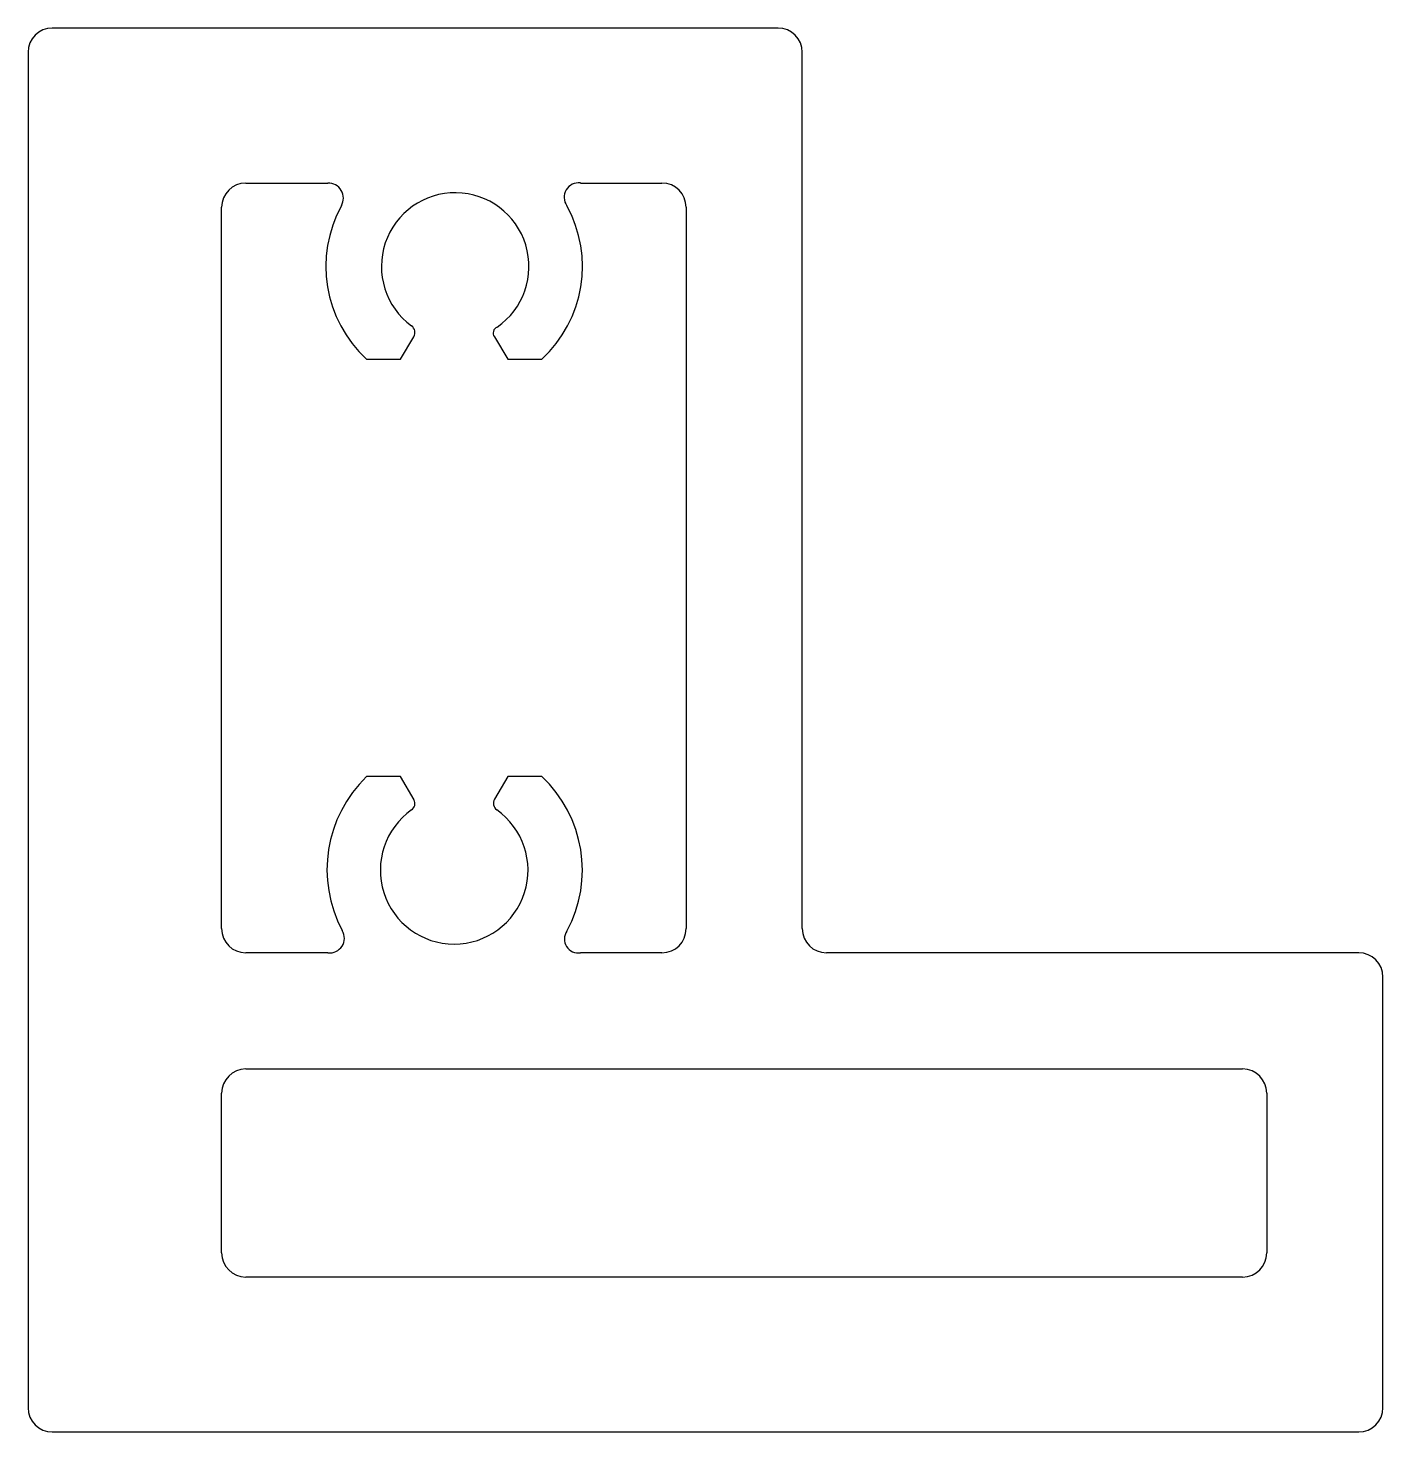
# Model space of a CAD drawing. Extents: x -20.6 to 23.8, y -15.9 to 30.2.
import ezdxf

# ---------------------------------------------------------------- set-up
doc = ezdxf.new("R2010")
doc.units = 0
doc.header["$MEASUREMENT"] = 0
doc.layers.get('0').update_dxf_attribs({"linetype": 'CONTINUOUS'})

msp = doc.modelspace()

# ---------------------------------------------------------------- linework, layer by layer
for p, q in [((3.977, 30.169), (-19.835, 30.169)), ((-20.629, 29.375), (-20.629, -15.075)), ((4.771, 0.637), (4.771, 29.375)), ((-13.485, 25.088), (-10.792, 25.088)), ((-2.506, 25.088), (0.167, 25.088)), ((-14.279, 0.637), (-14.279, 24.294)), ((0.961, 24.294), (0.961, 0.637)), ((-8.411, 19.31), (-7.971, 20.048)), ((-5.331, 20.04), (-4.887, 19.31)), ((-9.522, 19.31), (-8.411, 19.31)), ((-4.887, 19.31), (-3.776, 19.31)), ((-8.411, 5.621), (-9.522, 5.621)), ((-7.967, 4.859), (-8.411, 5.621)), ((-4.887, 5.621), (-5.327, 4.883)), ((-3.776, 5.621), (-4.887, 5.621)), ((-10.792, -0.157), (-13.485, -0.157)), ((0.167, -0.157), (-2.506, -0.157)), ((23.028, -0.157), (5.565, -0.157)), ((23.821, -15.075), (23.821, -0.951)), ((-13.485, -3.967), (19.217, -3.967)), ((-14.279, -9.995), (-14.279, -4.761)), ((20.011, -4.761), (20.011, -9.995)), ((19.217, -10.789), (-13.485, -10.789)), ((-19.835, -15.869), (-18.025, -15.869)), ((-18.025, -15.869), (23.028, -15.869))]:
    msp.add_line(p, q)
for centre, radius, start, end in [((-19.835, 29.375), 0.794, 90, 180), ((3.977, 29.375), 0.794, 0, 90), ((-13.485, 24.294), 0.794, 90, 180), ((-10.779, 24.592), 0.496, 329.9682, 91.5394), ((-2.568, 24.621), 0.472, 82.4498, 216.1823), ((0.167, 24.294), 0.794, 360, 90), ((-6.616, 22.352), 2.419, 304.69, 233.7112), ((-6.723, 22.354), 4.136, 151.2563, 227.3996), ((-6.575, 22.354), 4.136, 312.5999, 28.7272), ((-8.205, 20.183), 0.27, 329.991, 54.5195), ((-5.152, 20.164), 0.218, 113.6905, 214.7543), ((-6.585, 2.568), 4.237, 133.8935, 208.1118), ((-6.633, 2.555), 4.191, 331.5176, 47.0234), ((-8.191, 4.739), 0.254, 304.114, 28.1949), ((-5.093, 4.748), 0.27, 149.9961, 234.5246), ((-6.649, 2.551), 2.422, 125.2822, 54.7198), ((-13.485, 0.637), 0.794, 180, 270), ((-10.734, 0.322), 0.483, 263.1149, 31.2222), ((-2.576, 0.293), 0.456, 144.8706, 278.8536), ((0.167, 0.637), 0.794, 270, 360), ((5.565, 0.637), 0.794, 180, 270), ((23.028, -0.951), 0.794, 0, 90), ((-13.485, -4.761), 0.794, 90, 180), ((19.217, -4.761), 0.794, 0, 90), ((-13.485, -9.995), 0.794, 180, 270), ((19.217, -9.995), 0.794, 270, 360), ((-19.835, -15.075), 0.794, 180, 270), ((23.028, -15.075), 0.794, 270, 360)]:
    msp.add_arc(centre, radius, start, end)

doc.saveas('drawing.dxf')
